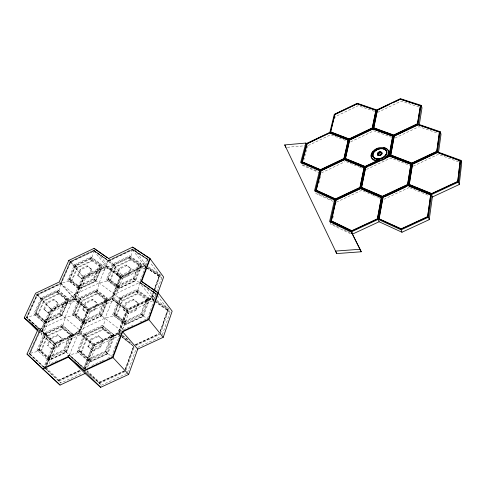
<?xml version="1.0" encoding="UTF-8"?>
<svg xmlns="http://www.w3.org/2000/svg" width="486" height="486" viewBox="0 0 486 486"><rect width="100%" height="100%" fill="white"/><g stroke="black" fill="none" stroke-linecap="round" stroke-linejoin="round"><path stroke-width="0.36" stroke-dasharray="2.43 1.82" d="M44.226 367.307L29.506 353.498L38.309 351.238L45.793 334.18L63.083 326.057L64.905 317.631L74.862 294.419L78.939 288.951L95.803 280.975L102.23 265.52L108.293 260.763L132.277 249.373L148.139 259.779L139.543 282.506L137.994 290.871L120.394 299.139L113.894 315.851L105.11 318.093L79.759 329.964L73.416 334.799L66.187 352.18L48.363 360.497L43.783 366.887M132.277 249.373L130.758 257.27L113.894 265.265L108.293 260.763L93.658 250.582L70.355 261.693L60.72 283.35L58.952 291.314L42.367 299.169L35.144 315.062L26.7 317.188L40.739 329.623L56.832 345.655L48.679 364.816M93.658 250.582L92.036 258.297L75.652 266.097L68.988 281.297L60.72 283.35L37.13 294.552L26.7 317.188M332.843 218.001L333.329 215.845M318.931 182.949L319.995 178.629M320.171 177.912L320.882 175.033M334.684 118.863L335.219 116.695L358.158 105.705L374.815 111.458M303.707 160.344L307.565 145.83M162.324 334.824L170.112 312.133L157.069 295.184M160.259 331.264L167.877 309.23L156.82 301.429M160.495 330.838L167.591 310.323L159.906 333.135M160.465 333.554L168.557 310.111L155.046 300.579M127.52 372.592L136.123 348.735M122.381 329.794L129.161 311.824L153.546 300.421L161.638 277.962L150.241 262.61M139.889 322.109L147.458 318.585L156.012 294.838M155.921 296.071L156.686 293.939L139.962 282.311L141.031 279.468M126.026 369.998L134.434 346.797M84.072 369.554L93.822 344.926L118.59 333.39L127.514 309.855L151.972 298.41L155.028 289.978M155.283 289.273L160.125 275.92L148.157 267.932M114.842 313.537L124.908 321.234L140.922 313.756L146.432 298.738L148.236 301.028L142.769 316.022L126.81 323.463L116.755 315.76L114.842 313.537L120.589 298.756L136.171 291.436L149.081 300.634L147.276 298.343L136.463 290.664L120.06 298.368L114.003 313.926L115.917 316.149L126.506 324.277L143.327 316.435L149.633 299.127L156.261 294.139L139.543 282.506L135.758 280.495L134.677 279.122L140.752 263.272L129.701 255.891L112.807 263.904L106.458 279.48L107.576 280.835L118.39 288.678L135.758 280.495M125.26 369.172L133.693 345.953M153.588 291.205L151.286 297.529L154.36 299.698M153.843 290.5L159.463 275.027L148.121 267.464M125.321 369.384L133.699 346.318L122.174 337.199M146.414 267.567L159.195 276.115L151.304 297.857L127.66 308.926M124.969 370.946L133.699 346.318M153.983 291.023L151.438 298.033L127.806 309.096L112.867 297.906L121.269 276.668L143.978 265.939L145.806 267.16M154.238 290.318L159.195 276.115M114.003 313.926L124.598 322.054L141.481 314.169L147.276 298.343M112.74 314.521L124.137 323.281L142.319 314.794L148.552 297.748L136.9 289.498L119.27 297.784L112.74 314.521L113.894 315.851L125.285 324.618L143.431 316.149L147.458 318.585M135.934 310.347L138.522 303.385L133.213 299.255L125.904 302.681L123.256 309.594L128.535 313.804L135.934 310.347L135.375 309.667L137.969 302.705M107.528 358.316L111.604 356.42L121.306 330.772L125.285 324.618L124.137 323.281M115.285 347.636L116.075 345.552M145.053 268.819L145.861 266.686M153.546 300.421L139.907 282.967L140.442 281.546M121.719 334.824L119.258 332.837L127.891 310.068L151.559 298.993L154.026 300.737M119.41 333.007L128.031 310.244L151.699 299.169L154.165 300.913M79.661 332.017L94.138 344.131L118.074 332.977L126.712 310.232L111.932 299.182L88.95 309.989L79.661 332.017L88.798 309.819L111.786 299.012L126.567 310.062L117.922 332.807L93.98 343.96M77.201 351.317L88.203 360.849L106.634 352.295L113.487 334.411L102.206 325.426L84.345 333.779L77.201 351.317L89.448 362.131L107.843 353.595L111.604 356.42M91.119 360.837L79.333 350.327L91.119 360.837L107.291 353.334L113.305 337.606L111.343 335.413L101.404 327.455L85.621 334.836L78.453 352.599L69.468 354.926L67.439 355.867M119.872 287.682L118.025 285.422L108.469 278.533L110.328 280.78L119.872 287.682L135.151 280.483L140.484 266.541L138.723 264.226L128.984 257.695L114.058 264.773L107.576 280.835L99.144 282.937L74.862 294.419L68.793 299.163L61.807 315.329L44.736 323.372L40.314 329.204L29.506 353.498M123.827 310.268L126.469 303.361L133.772 299.935L138.522 303.385M101.726 326.641L103.7 328.834L114.161 337.205L112.199 335.012L101.726 326.641L85.111 334.411L78.483 350.722L90.785 361.693L107.831 353.784L114.666 335.729L121.306 330.772L101.562 315.73L100.395 314.406L107.041 297.803L96.331 289.759L79.224 297.839L72.311 314.144L83.969 323.98L101.562 315.73L108.184 299.145L114.52 294.285L139.543 282.506M129.27 256.973L131.038 259.275L141.292 266.158L139.537 263.843L129.27 256.973L113.554 264.42L107.667 278.909L109.526 281.163L119.574 288.441L135.679 280.853L141.803 264.657L148.139 259.779M89.053 358.704L105.28 351.165L111.343 335.413M118.025 285.422L133.352 278.199L138.723 264.226M78.483 350.722L88.713 359.561L105.82 351.615L112.199 335.012M107.667 278.909L117.721 286.181L133.881 278.563L139.537 263.843M115.917 316.149L121.931 300.621L138.279 292.943L136.463 290.664M116.755 315.76L122.454 301.01L137.988 293.72L148.236 301.028M87.857 346.354L92.413 350.199L99.916 346.712L102.765 339.404L98.166 335.65L90.761 339.107L87.857 346.354L93.026 350.849L100.523 347.362L103.366 340.06L102.765 339.404M116.531 274.718L121.002 277.883L128.091 274.535L130.625 268.059L126.111 264.973L119.106 268.284L116.531 274.718L121.555 278.569L128.632 275.222L131.159 268.746L130.625 268.059M87.577 367.185L95.602 346.816L120.291 335.322L118.59 333.39L119.738 334.295M83.41 368.953L92.85 345.139L83.568 369.111M74.984 297.948L88.628 308.701L111.586 297.906L120.006 276.686L111.731 298.076L88.78 308.871L74.984 297.948L83.847 277.208L105.93 266.735L122.515 278.484L145.241 267.756M145.642 266.249L144.378 265.411L120.917 276.491L112.223 298.447L88.476 309.612L79.024 332.558L54.979 343.809L45.01 367.112M84.74 369.008L94.169 345.175L118.141 334.01L119.872 335.376M85.178 368.467L94.32 345.339L118.286 334.18L119.441 335.091M101.574 316.003L107.71 300.609L105.808 298.38L95.87 290.895L79.953 298.404L73.538 313.567L75.543 315.736L85.263 323.652L101.574 316.003L99.624 313.798L105.808 298.38M88.476 346.998L91.368 339.757L98.767 336.306L103.366 340.06M101.058 315.602L106.896 300.998L104.988 298.769L95.554 291.649L80.439 298.787L74.352 313.184L76.357 315.359L85.585 322.856L101.058 315.602L99.108 313.397L104.988 298.769M117.083 275.404L119.653 268.971L126.646 265.66L131.159 268.746M80.555 352.854L87.134 336.573L103.7 328.834M109.526 281.163L115.37 266.692L131.038 259.275M81.405 352.459L87.644 336.998L103.378 329.648L113.305 337.606M110.328 280.78L115.868 267.045L130.752 259.992L140.484 266.541M94.606 310.08L97.364 303.294L92.413 299.267L85.323 302.608L82.517 309.345L87.431 313.446L94.606 310.08L94.017 309.418L96.781 302.632M87.693 309.983L78.544 332.157L55.313 343.037L41.978 331.239L51.571 309.582L73.908 299.03L87.541 309.813L74.06 299.2L51.723 309.746L41.978 331.239M85.518 369.135L69.468 354.926L79.759 329.964L83.969 323.98L72.311 314.144M108.293 260.763L99.144 282.937L97.479 291.096L80.403 299.157L73.52 315.444L64.905 317.631L40.314 329.204L45.793 334.18L44.524 332.91L61.843 324.77L73.416 334.799L61.843 324.77M87.541 309.813L78.386 331.993L55.149 342.873M83.106 310.001L85.913 303.27L92.996 299.935L97.364 303.294M65.792 351.931L72.165 336.628L60.999 326.75L45.684 333.943L39.068 349.021L50.119 359.245L65.792 351.931L63.684 349.817L70.099 334.49M69.771 279.049L71.715 281.248L80.5 287.979L95.335 280.963L100.997 267.349L99.15 265.101L93.446 278.733L78.568 285.78L69.771 279.049L75.67 265.617L90.171 258.71L101.787 266.978L95.821 281.321L80.19 288.72L70.932 281.619L68.994 279.42L75.209 265.277L90.475 258.005L99.94 264.724L101.787 266.978M66.284 352.368L72.991 336.239L61.339 325.96L45.222 333.53L38.242 349.41L49.766 360.077L66.284 352.368L64.176 350.254L70.932 334.101M68.994 279.42L78.246 286.521L93.932 279.092L99.94 264.724M72.183 333.511L64.924 350.91L47.063 359.245L48.363 360.497L37.003 349.987L44.524 332.91M77.772 287.633L94.667 279.632L101.118 264.165L90.931 256.948L74.516 264.767L67.821 279.979L78.939 288.951L67.821 279.979M76.357 315.359L82.395 300.98L97.467 293.872L106.896 300.998M75.543 315.736L81.909 300.597L97.777 293.119L107.71 300.609M52.148 349.519L51.504 348.887L58.776 345.491L61.789 338.384L57.579 334.726L50.392 338.098L47.336 345.151L47.98 345.777L51.03 338.73L58.205 335.364L62.421 339.021L59.407 346.123L52.148 349.519L47.336 345.151M91.283 268.837L88.604 275.161L89.169 275.829L82.298 279.092L77.602 275.331L80.324 269.056L87.128 265.818L91.848 269.511L89.169 275.829M47.221 368.236L46.638 369.603L44.426 367.525L60.908 382.986L82.535 372.969M94.029 251.031L107.959 268.199L85.208 278.982L76.095 300.391L53.077 311.259L43.224 333.609L56.832 345.655L80.804 334.441L90.196 311.538L113.876 300.409L122.515 278.484L108.657 261.213L94.029 251.031L70.731 262.136L61.108 283.788L37.537 294.984L27.125 317.613L36.256 326.689M41.365 331.768L51.285 309.382L74.37 298.477L83.537 277.038L106.355 266.219L120.917 276.491M45.356 367.264L55.276 344.058L78.55 333.165L93.008 345.303M46.395 365.375L55.434 344.216L78.702 333.329M75.136 298.118L83.993 277.378M46.972 365.065L54.863 346.579L38.831 330.687M54.863 346.579L41.298 334.514L51.984 310.341L74.959 299.498L84.078 278.138L108.67 266.48L123.213 276.71L145.909 265.994M54.171 343.001L43.88 367.009L29.944 353.911L40.739 329.623M61.91 315.596L68.392 300.591L66.406 298.416L57.263 291.114L41.808 298.44L35.077 313.227L46.085 323.056L61.91 315.596L59.401 313.057L65.61 298.793L56.935 291.849L42.252 298.811L35.867 312.856L46.425 322.279L61.443 315.207L67.603 300.968L65.61 298.793M43.479 322.097L60.58 314.035L67.603 297.851L57.755 290.008L41.14 297.888L33.892 313.792L44.736 323.372L33.892 313.792M78.179 275.999L80.895 269.718L87.687 266.492L91.848 269.511M66.406 298.416L59.875 313.452L43.995 320.936L35.077 313.227M40.411 351.487L47.336 335.638L63.399 328.099L72.991 336.239M70.932 281.619L77.104 267.494L92.328 260.247L90.475 258.005M41.231 351.105L47.798 336.051L63.059 328.888L72.165 336.628M71.715 281.248L77.566 267.835L92.024 260.952L100.997 267.349M55.343 309.819L58.247 303.209L53.63 299.285L46.747 302.541L43.795 309.108L48.381 313.106L55.343 309.819L54.73 309.175L57.646 302.559M39.913 329.393L40.338 329.818L29.537 354.106L29.093 353.693L39.913 329.393L26.305 317.376L36.906 294.37L60.489 283.174L70.124 261.529L93.81 250.235L108.803 260.854L132.769 249.476L148.266 259.646M40.338 329.818L26.73 317.795L37.319 294.802L60.884 283.611L70.506 261.972L94.175 250.685L108.803 260.854M44.414 309.752L47.355 303.185L54.238 299.929L58.247 303.209M37.951 314.971L44.293 300.949L58.928 294.018L67.603 300.968M37.167 315.347L43.849 300.579L59.256 293.283L68.392 300.591M85.093 368.71L89.448 362.131L88.203 360.849M119.27 297.784L120.394 299.139L114.52 294.285L118.39 288.678L117.272 287.323L106.458 279.48M308.245 145.502L330.784 134.75L347.198 141.11M377.586 112.412L401.181 101.155L419.114 106.993M350.619 141.851L373.825 130.819L391.54 137.301M108.439 260.399L132.417 249.014L147.92 259.178M108.657 261.213L132.629 249.834L148.485 260.247M77.602 275.331L81.721 278.423L106.07 266.911L120.145 276.856M321.41 172.876L344.926 161.747M395.057 138.018L418.962 126.7L438.178 133.334M43.795 309.108L47.762 312.468L54.73 309.175M35.867 312.856L44.341 320.159L59.401 313.057M366.535 169.42L390.774 157.999L409.753 165.349M117.272 287.323L134.677 279.122M82.517 309.345L86.842 312.79L94.017 309.418M74.352 313.184L83.586 320.681L99.108 313.397M336.409 202.176L361.651 190.33L372.051 194.843M413.24 166.127L438.244 154.39L460.989 162.713M73.538 313.567L83.258 321.477L99.624 313.798M82.766 322.674L100.395 314.406M123.256 309.594L127.97 313.13L135.375 309.667M60.58 314.035L85.566 335.073L103.39 326.744L105.11 318.093L121.409 276.838L144.111 266.115L145.94 267.336M383.831 199.339L409.176 187.499M39.068 349.021L47.956 357.161L63.684 349.817M38.242 349.41L47.598 357.994L64.176 350.254M51.218 363.425L58.654 359.962M123.365 329.806L133.006 325.316M67.943 355.971L69.291 355.345L84.364 368.655M68.538 355.977L69.893 355.345L78.987 364.457M58.15 380.392L79.874 370.32M135.296 344.629L158.843 333.712M80.038 370.508L59.164 380.192L80.202 370.672M135.521 344.793L158.831 333.985M134.987 345.279L158.971 334.161M91.89 365.563L101.41 361.147M102.09 360.837L104.126 359.889M58.988 381.182L80.682 371.128M136.031 345.473L160.222 334.265M137.757 347.393L161.145 336.561M98.84 382.525L124.064 370.891M99.806 382.312L124.817 370.782M124.294 371.261L99.964 382.476L86.97 370.982M124.835 371.717L99.642 383.333L86.046 371.207M88.695 373.862L101.477 385.179L127.271 373.297M287.39 147.276L304.704 145.776M346.293 161.71L358.875 166.874M359.573 167.16L362.368 168.302M409.88 187.79L429.545 195.852M302.553 164.693L318.044 171.412M372.744 195.147L377.598 197.249M378.29 197.553L380.374 198.452M319.94 172.961L301.776 165.064L301.205 163.812M317.832 193.653L333.657 200.912M315.645 193.404L332.831 201.301M332.224 224.089L340.419 228.062M343.833 229.714L350.661 233.025M350.57 233.802L330.699 224.149L329.563 221.634M148.467 266.942L161.097 275.349M145.6 265.787L143.71 264.524L120.218 275.623L105.65 265.356L82.808 276.194L73.617 297.645L50.501 308.561L40.557 330.96L54.979 343.809M146.547 267.743L159.329 276.297M146.541 267.859L161.638 277.962M156.425 293.969L139.962 282.311M139.907 282.967L156 294.17M156.79 300.342L169.717 309.436M151.972 298.41L154.433 300.141M154.645 301.168L170.112 312.133M154.779 301.344L167.731 310.499M114.52 294.285L99.144 282.937L95.803 280.975L94.667 279.632M60.72 283.35L80.403 299.157L79.224 297.839M119.258 332.837L120.413 333.748M122.721 335.565L129.069 340.565M122.296 335.279L128.061 339.823M74.37 298.477L88.476 309.612L90.196 311.538L76.095 300.391L61.108 283.788M122.041 336.112L130.661 342.922M120.886 335.79L132.21 344.738M122.32 337.369L133.85 346.488M70.355 261.693L75.652 266.097L74.516 264.767M66.187 352.18L69.468 354.926M37.13 294.552L42.367 299.169L41.14 297.888M84.23 368.582L69.291 355.345M45.909 367.781L59.328 380.35M29.093 353.693L43.6 367.313M44.761 367.805L60.908 382.986M37.003 349.987L38.309 351.238M47.598 357.994L49.766 360.077M47.956 357.161L50.119 359.245M38.09 331.343L41.298 334.514M26.305 317.376L26.73 317.795M36.796 327.224L43.224 333.609M58.776 345.491L59.407 346.123M50.392 338.098L51.03 338.73M45.684 333.943L47.798 336.051M45.222 333.53L47.336 335.638M79.522 364.998L82.195 367.677M87.116 370.739L101.477 385.179M61.789 338.384L62.421 339.021M43.995 320.936L46.085 323.056M57.579 334.726L58.205 335.364M44.341 320.159L46.425 322.279M88.713 359.561L90.785 361.693M61.339 325.96L63.399 328.099M47.762 312.468L48.381 313.106M60.999 326.75L63.059 328.888M37.537 294.984L53.077 311.259M36.906 294.37L37.319 294.802M36.547 294.182L51.984 310.341M92.413 350.199L93.026 350.849M46.747 302.541L47.355 303.185M41.808 298.44L44.293 300.949M85.111 334.411L87.134 336.573M84.345 333.779L85.566 335.073M53.63 299.285L54.238 299.929M90.761 339.107L91.368 339.757M85.621 334.836L87.644 336.998M99.916 346.712L100.523 347.362M106.634 352.295L107.843 353.595M105.82 351.615L107.831 353.784M105.28 351.165L107.291 353.334M83.586 320.681L85.585 322.856M56.935 291.849L58.928 294.018M83.258 321.477L85.263 323.652M57.263 291.114L59.256 293.283M98.166 335.65L98.767 336.306M57.755 290.008L68.793 299.163L67.603 297.851M60.489 283.174L60.884 283.611M59.578 282.457L74.959 299.498M86.842 312.79L87.431 313.446M101.404 327.455L103.378 329.648M102.206 325.426L114.666 335.729L113.487 334.411M79.953 298.404L82.395 300.98M85.323 302.608L85.913 303.27M78.568 285.78L80.5 287.979M78.246 286.521L80.19 288.72M92.413 299.267L92.996 299.935M81.721 278.423L82.298 279.092M69.698 261.413L84.078 278.138M95.554 291.649L97.467 293.872M95.87 290.895L97.777 293.119M70.124 261.529L70.506 261.972M70.731 262.136L85.208 278.982M124.598 322.054L126.506 324.277M75.67 265.617L77.566 267.835M96.331 289.759L97.479 291.096L108.184 299.145L107.041 297.803M75.209 265.277L77.104 267.494M80.324 269.056L80.895 269.718M124.908 321.234L126.81 323.463M93.932 279.092L95.821 281.321M93.446 278.733L95.335 280.963M87.128 265.818L87.687 266.492M127.97 313.13L128.535 313.804M120.589 298.756L122.454 301.01M120.06 298.368L121.931 300.621M90.171 258.71L92.024 260.952M125.904 302.681L126.469 303.361M90.931 256.948L92.036 258.297L102.23 265.52L101.118 264.165M142.319 314.794L143.431 316.149M141.481 314.169L143.327 316.435M140.922 313.756L142.769 316.022M117.721 286.181L119.574 288.441M93.81 250.235L94.175 250.685M133.213 299.255L133.772 299.935M97.735 252.957L108.67 266.48M121.002 277.883L121.555 278.569M114.058 264.773L115.868 267.045M113.554 264.42L115.37 266.692M109.502 259.56L123.213 276.71M112.807 263.904L113.894 265.265M119.106 268.284L119.653 268.971M136.171 291.436L137.988 293.72M136.9 289.498L137.994 290.871L149.633 299.127L148.552 297.748M128.091 274.535L128.632 275.222M133.881 278.563L135.679 280.853M133.352 278.199L135.151 280.483M126.111 264.973L126.646 265.66M144.871 285.719L155.095 298.878M128.984 257.695L130.752 259.992M129.701 255.891L130.758 257.27L141.803 264.657L140.752 263.272M132.417 249.014L132.769 249.476M132.629 249.834L145.909 267.44M134.343 249.397L146.122 265.077M127.514 309.855L112.223 298.447L113.876 300.409L129.161 311.824L127.514 309.855M93.822 344.926L79.024 332.558L95.602 346.816L93.822 344.926"/><path stroke-width="0.73" d="M377.81 154.457C378.934 155.806 381.723 154.791 381.698 153.023C378.327 160.872 375.447 148.048 381.789 153.29M377.683 154.111L378.029 155.277L377.689 153.728M461.074 160.423L458.577 181.995L431.623 194.528L408.38 185.051L382.269 197.249L378.193 219.374L379.098 221.756L401.977 232.247L429.229 219.648L432.358 197.006L459.227 184.522L461.7 162.974L461.074 160.423L437.558 151.875L411.8 163.97L389.954 155.55L386.577 157.148M460.199 160.836L457.769 181.679L431.72 193.799L409.248 184.644L412.535 164.256M438.554 152.161L441.021 134.312L440.359 131.779L418.246 124.197L393.581 135.88L372.987 128.389L349.027 139.786L329.836 132.392L306.551 143.51L301.508 162.385L302.031 163.539M429.229 219.648L428.464 217.193L431.623 194.528L432.358 197.006M437.558 151.875L440.359 131.779M419.199 125.254L421.988 107.928L421.289 105.419L400.434 98.676L376.778 109.976L357.307 103.299L334.301 114.325L329.836 132.392M408.38 185.051L411.8 163.97M418.246 124.197L421.289 105.419M389.954 155.55L393.581 135.88M382.998 197.565L379.068 218.967L401.248 229.076L427.668 216.847L430.736 194.941L408.969 186.047M394.274 136.135L390.78 155.162L411.909 163.29L436.799 151.602L439.52 132.174L418.142 124.829L394.954 135.813M364.968 167.336L344.659 159.05L320.402 170.543L315.414 190.706L335.407 199.837L360.721 187.948L364.968 167.336L379.147 160.647M372.987 128.389L376.778 109.976M365.654 167.615L361.56 187.553L382.403 196.538L407.633 184.741L410.949 164.365L389.833 156.213L386.473 157.798M305.864 143.06L300.64 162.555L319.515 170.72L314.509 190.889L334.483 200.025L329.563 221.634L351.475 232.229L361.256 251.778L336.725 253.577L284.735 144.919L305.864 143.06L306.411 144.324M331.027 222.6L330.504 221.44L335.407 199.837M344.659 159.05L349.027 139.786M85.099 373.473L60.051 385.07L42.434 368.595L68.174 356.603L85.099 373.473L100.669 387.324L128.638 374.439L137.738 349.106L163.247 337.296L172.178 311.168L158.029 292.681L141.256 281.072L149.822 258.352L132.629 247.125L108.664 258.516L94.041 248.389L68.836 260.417L59.183 282.02L35.624 293.216L24.3 317.704L37.556 330.814M68.174 356.603L83.811 370.466L112.582 357.137L122.284 331.397L148.516 319.18L163.624 277.032L149.822 258.352M377.908 154.524C378.345 153.072 380.356 152.343 381.632 153.157L381.31 152.391M24.3 317.704L37.865 329.733L27.003 354.051L42.877 369.008L68.599 357.028L84.236 370.891L112.983 357.568L122.672 331.841L148.886 319.636L158.387 293.143L141.614 281.534L150.168 258.819L132.629 247.125M389.553 104.411L377.434 110.201L373.777 128.012L393.696 135.242L417.529 123.954L420.487 105.796L400.324 99.272M392.919 102.807L399.65 99.594M377.1 160.763L365.029 166.461L345.382 158.466L349.598 139.828L372.786 128.796L392.7 136.05L389.177 155.07L387.834 155.702M377.847 160.659L365.101 166.668L345.461 158.673L349.677 140.035L372.859 129.009L392.767 136.262L389.25 155.283L387.907 155.915M379.681 160.757L365.575 167.409L361.481 187.347L382.324 196.326L407.566 184.528L410.883 164.153L389.76 156L385.732 157.901M366.323 167.299L367.665 166.668M369.008 166.036L379.086 161.285M413.209 163.94L437.467 152.549L459.489 160.574M385.046 196.605L405.537 187.037M330.504 221.44L351.718 231.682L378.193 219.374L401.12 229.842L401.977 232.247M351.348 233.353L352.715 234.015L379.098 221.756M401.12 229.842L428.464 217.193M360.181 249.251L335.571 251.08L336.725 253.577M301.508 162.385L320.402 170.543M360.721 187.948L382.269 197.249M107.199 257.702L94.041 248.389M24.725 318.123L38.297 330.152L37.865 329.733M27.003 354.051L60.051 385.07M83.811 370.466L100.669 387.324M112.582 357.137L128.638 374.439M122.284 331.397L137.738 349.106M68.836 260.417L69.219 260.861M148.516 319.18L163.247 337.296M108.664 258.516L109.028 258.971M141.256 281.072L141.614 281.534M361.256 251.778L351.475 232.229M284.735 144.919L285.89 147.404M381.255 152.944L380.939 152.191M315.414 190.706L315.936 191.867M319.515 170.72L320.061 171.983M380.787 152.829L380.483 152.075M334.483 200.025L335.03 201.295M351.718 231.682L352.715 234.015M380.265 152.817L379.979 152.069M379.718 152.914L379.451 152.161M378.479 152.616L378.722 153.388M378.102 152.956L378.333 153.728M377.835 153.333L378.053 154.117M378.94 152.349L379.195 153.108M381.565 152.677L381.656 152.944C380.417 151.425 377.112 152.92 377.895 154.919M458.577 181.995L459.227 184.522M383.49 147.78A9.258 6.288 -19.9 0 1 387.901 156.006A9.258 6.288 -19.9 0 1 375.077 160.732A9.258 6.288 -19.9 0 1 372.981 151.656M375.125 149.852A9.258 6.288 -19.9 0 1 376.146 149.251M376.674 148.983A9.258 6.288 -19.9 0 1 378.351 148.321M460.145 160.611L457.715 181.46L431.659 193.58L409.176 184.431L412.468 164.037L437.406 152.331L460.145 160.611M430.669 194.722L427.601 216.635L401.169 228.863L378.989 218.761L382.919 197.352L408.197 185.543L430.669 194.722M439.459 131.955L436.738 151.377L411.842 163.071L390.708 154.949L394.207 135.916L418.082 124.61L439.459 131.955M420.426 105.577L417.468 123.736L393.63 135.029L373.704 127.8L377.361 109.988L400.264 99.053L420.426 105.577M381.334 197.444L377.373 218.828L351.785 230.729L331.264 220.844L335.996 199.94L360.497 188.434L381.334 197.444M381.413 197.65L377.452 219.034L351.876 230.935L331.355 221.045L336.081 200.147L360.582 188.641L381.413 197.65M364.069 167.518L359.95 187.444L335.48 198.932L316.137 190.123L320.948 170.616L344.428 159.493L364.069 167.518M375.927 110.134L372.246 127.94L349.094 138.953L330.523 131.815L334.836 114.344L357.101 103.67L375.927 110.134M364.148 167.725L360.029 187.651L335.565 199.139L316.228 190.324L321.039 170.817L344.513 159.7L364.148 167.725M376 110.346L372.319 128.152L349.173 139.16L330.608 132.022L334.915 114.55L357.174 103.876L376 110.346M348.164 139.95L343.924 158.576L320.474 169.687L302.195 161.814L307.067 143.552L329.605 132.793L348.164 139.95M348.243 140.162L344.003 158.782L320.56 169.887L302.286 162.014L307.158 143.753L329.684 132.994L348.243 140.162M376.425 160.295A8.985 6.099 -19.9 0 0 388.442 151.498A8.985 6.099 -19.9 0 0 374.56 149.816A8.985 6.099 -19.9 0 0 376.425 160.295M377.015 159.135A7.381 5.006 -19.9 0 0 386.892 151.918A7.381 5.006 -19.9 0 0 375.496 150.52A7.381 5.006 -19.9 0 0 377.015 159.135M377.087 158.989A7.181 4.872 -19.9 0 0 386.698 151.966A7.181 4.872 -19.9 0 0 375.611 150.611A7.181 4.872 -19.9 0 0 377.087 158.989M378.873 155.532A2.375 1.616 -19.9 0 0 382.069 153.218A2.375 1.616 -19.9 0 0 378.4 152.756A2.375 1.616 -19.9 0 0 378.873 155.532M376.917 158.867A7.381 5.006 -19.9 0 0 386.801 151.65A7.381 5.006 -19.9 0 0 375.405 150.259A7.381 5.006 -19.9 0 0 376.917 158.867M376.99 158.728A7.187 4.872 -19.9 0 0 386.613 151.705A7.187 4.872 -19.9 0 0 375.52 150.344A7.187 4.872 -19.9 0 0 376.99 158.728M378.782 155.271A2.381 1.616 -19.9 0 0 381.978 152.95A2.381 1.616 -19.9 0 0 378.308 152.489A2.381 1.616 -19.9 0 0 378.782 155.271"/></g></svg>
